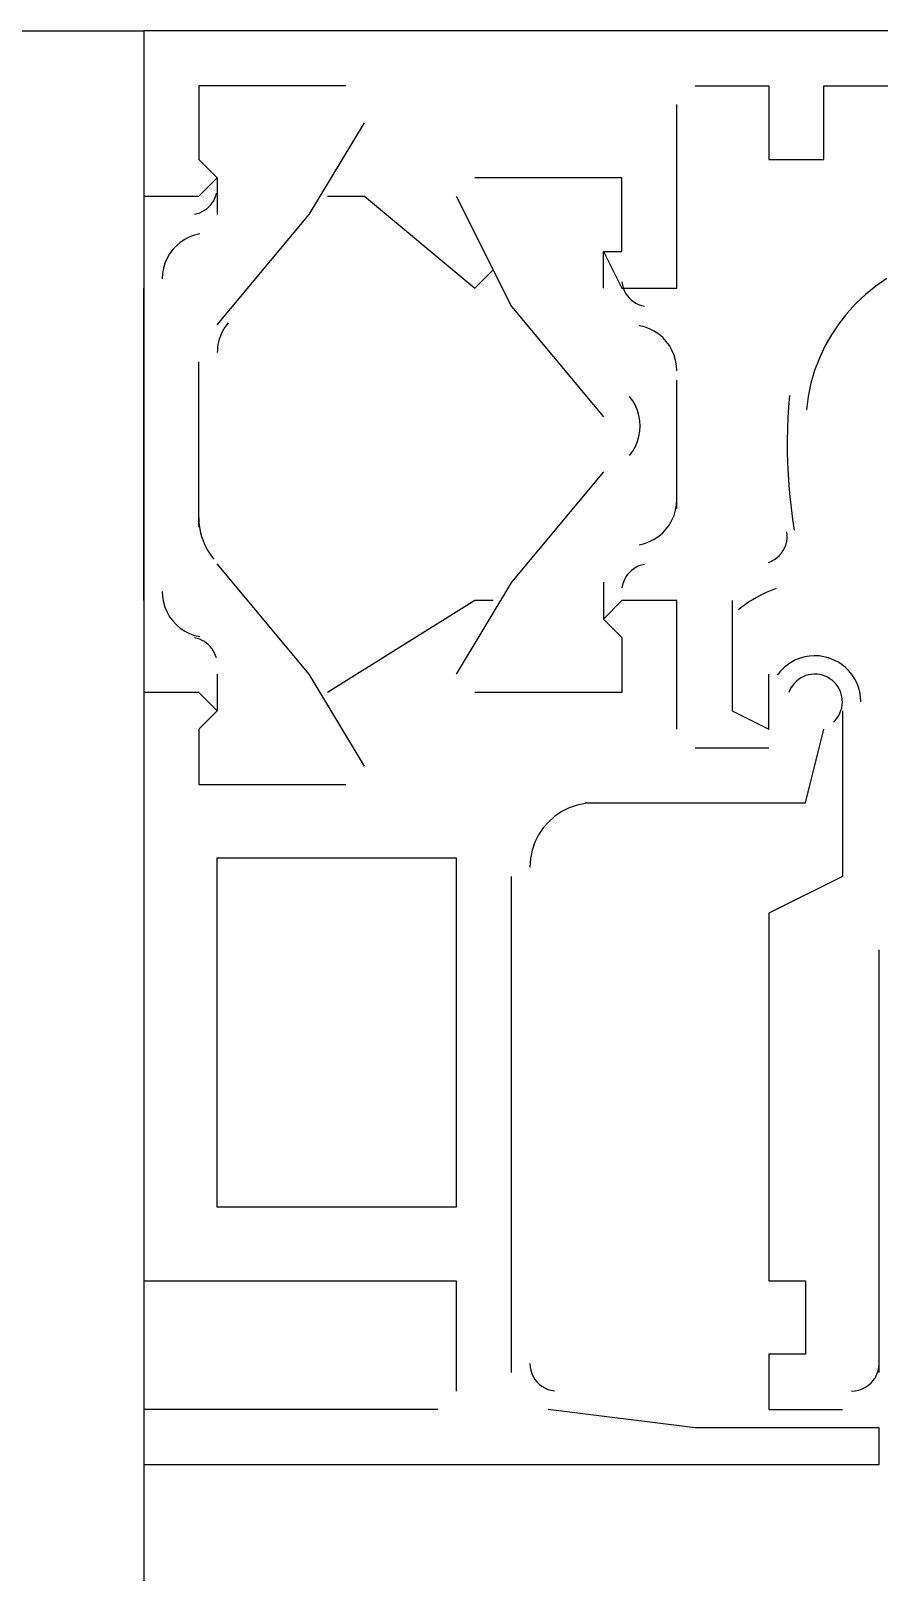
# Model space of a CAD drawing. Header units: millimetres. Extents: x 7649 to 34105, y 3983 to 25377.
# Drawn here: x 8428.32 to 8452.73, y 15815.99 to 15860.36 of the extents above; entities that cross this region are included whole.
import ezdxf

# ---------------------------------------------------------------- set-up
doc = ezdxf.new("R2010")
doc.units = ezdxf.units.MM

msp = doc.modelspace()

# ---------------------------------------------------------------- linework, layer by layer
at = {"layer": 'GEOMETRY', "color": 7}
for p, q in [((8466.49028, 15860.35972), (8431.56528, 15860.35972)), ((8431.56528, 15860.35972), (8431.56528, 15855.59722)), ((8437.38611, 15858.77222), (8433.15278, 15858.77222)), ((8433.15278, 15858.77222), (8433.15278, 15856.65556)), ((8447.44028, 15858.77222), (8449.55694, 15858.77222)), ((8449.55694, 15858.77222), (8449.55694, 15856.65556)), ((8451.14444, 15856.65556), (8451.14444, 15858.77222)), ((8451.14444, 15858.77222), (8455.90694, 15858.77222)), ((8446.91111, 15852.95139), (8446.91111, 15858.24306)), ((8436.32778, 15855.06806), (8437.91528, 15857.71389)), ((8433.15278, 15856.65556), (8433.68194, 15856.12639)), ((8449.55694, 15856.65556), (8451.14444, 15856.65556)), ((8433.15278, 15855.59722), (8433.68194, 15856.12639)), ((8433.68194, 15856.12639), (8433.68194, 15855.06806)), ((8445.32361, 15856.12639), (8441.09028, 15856.12639)), ((8445.32361, 15854.00972), (8445.32361, 15856.12639)), ((8431.56528, 15855.59722), (8433.15278, 15855.59722)), ((8433.43824, 15855.28954), (8433.49065, 15855.345)), ((8433.49065, 15855.345), (8433.5376, 15855.40535)), ((8433.5376, 15855.40535), (8433.57867, 15855.47022)), ((8433.57867, 15855.47022), (8433.61348, 15855.53923)), ((8433.61348, 15855.53923), (8433.64163, 15855.61199)), ((8433.64163, 15855.61199), (8433.66271, 15855.68812)), ((8436.85694, 15855.59722), (8437.91528, 15855.59722)), ((8437.91528, 15855.59722), (8441.09028, 15852.95139)), ((8440.56111, 15855.59722), (8442.14861, 15852.42222)), ((8433.03109, 15855.08103), (8433.10799, 15855.09908)), ((8433.10799, 15855.09908), (8433.18181, 15855.12432)), ((8433.18181, 15855.12432), (8433.25214, 15855.15637)), ((8433.25214, 15855.15637), (8433.31858, 15855.19484)), ((8433.31858, 15855.19484), (8433.38075, 15855.23936)), ((8433.38075, 15855.23936), (8433.43824, 15855.28954)), ((8433.68194, 15851.89306), (8436.32778, 15855.06806)), ((8432.88068, 15854.42532), (8432.74463, 15854.35526)), ((8433.02587, 15854.47972), (8432.88068, 15854.42532)), ((8433.1792, 15854.51728), (8433.02587, 15854.47972)), ((8432.4012, 15854.06304), (8432.31159, 15853.94223)), ((8432.5039, 15854.17294), (8432.4012, 15854.06304)), ((8432.61871, 15854.27074), (8432.5039, 15854.17294)), ((8432.74463, 15854.35526), (8432.61871, 15854.27074)), ((8444.79444, 15854.00972), (8445.32361, 15852.95139)), ((8444.79444, 15852.95139), (8444.79444, 15854.00972)), ((8444.79444, 15854.00972), (8445.32361, 15854.00972)), ((8432.13116, 15853.52618), (8432.10379, 15853.37357)), ((8432.17558, 15853.67261), (8432.13116, 15853.52618)), ((8432.23605, 15853.81169), (8432.17558, 15853.67261)), ((8432.31159, 15853.94223), (8432.23605, 15853.81169)), ((8432.10379, 15853.37357), (8432.09444, 15853.21597)), ((8441.09028, 15852.95139), (8441.61944, 15853.48056)), ((8445.32791, 15853.13348), (8445.3417, 15853.04732)), ((8452.95472, 15853.23095), (8452.63544, 15853.01131)), ((8431.56528, 15843.95556), (8431.56528, 15852.95139)), ((8445.32361, 15852.95139), (8446.91111, 15852.95139)), ((8445.3417, 15853.04732), (8445.36445, 15852.96446)), ((8445.36445, 15852.96446), (8445.39564, 15852.88543)), ((8445.39564, 15852.88543), (8445.43478, 15852.81077)), ((8445.43478, 15852.81077), (8445.48138, 15852.74101)), ((8445.48138, 15852.74101), (8445.53494, 15852.67669)), ((8445.53494, 15852.67669), (8445.59495, 15852.61836)), ((8452.3362, 15852.76963), (8452.05787, 15852.50733)), ((8452.63544, 15853.01131), (8452.3362, 15852.76963)), ((8442.14861, 15852.42222), (8444.79444, 15849.24722)), ((8445.59495, 15852.61836), (8445.66092, 15852.56654)), ((8445.66092, 15852.56654), (8445.73236, 15852.52178)), ((8445.73236, 15852.52178), (8445.80876, 15852.4846)), ((8445.80876, 15852.4846), (8445.88963, 15852.45556)), ((8445.88963, 15852.45556), (8445.97447, 15852.43519)), ((8451.80132, 15852.22583), (8451.56742, 15851.92653)), ((8452.05787, 15852.50733), (8451.80132, 15852.22583)), ((8433.85876, 15851.76003), (8433.82236, 15851.69244)), ((8433.89912, 15851.82556), (8433.85876, 15851.76003)), ((8433.94338, 15851.88884), (8433.89912, 15851.82556)), ((8433.99146, 15851.94968), (8433.94338, 15851.88884)), ((8445.97969, 15851.83388), (8445.82635, 15851.87144)), ((8446.12487, 15851.77948), (8445.97969, 15851.83388)), ((8446.26092, 15851.70943), (8446.12487, 15851.77948)), ((8451.56742, 15851.92653), (8451.35704, 15851.61086)), ((8433.70219, 15851.32989), (8433.69099, 15851.25375)), ((8433.71776, 15851.40506), (8433.70219, 15851.32989)), ((8433.73763, 15851.47909), (8433.71776, 15851.40506)), ((8433.76173, 15851.55178), (8433.73763, 15851.47909)), ((8433.79, 15851.62296), (8433.76173, 15851.55178)), ((8433.82236, 15851.69244), (8433.79, 15851.62296)), ((8446.38684, 15851.62491), (8446.26092, 15851.70943)), ((8446.50165, 15851.52711), (8446.38684, 15851.62491)), ((8446.60436, 15851.41721), (8446.50165, 15851.52711)), ((8446.69397, 15851.2964), (8446.60436, 15851.41721)), ((8451.35704, 15851.61086), (8451.17104, 15851.28024)), ((8433.68422, 15851.17682), (8433.68194, 15851.09931)), ((8433.69099, 15851.25375), (8433.68422, 15851.17682)), ((8446.76951, 15851.16586), (8446.69397, 15851.2964)), ((8446.82998, 15851.02678), (8446.76951, 15851.16586)), ((8446.87439, 15850.88034), (8446.82998, 15851.02678)), ((8446.90177, 15850.72773), (8446.87439, 15850.88034)), ((8451.0103, 15850.93608), (8450.87569, 15850.57979)), ((8451.17104, 15851.28024), (8451.0103, 15850.93608)), ((8433.15278, 15846.07222), (8433.15278, 15850.83472)), ((8446.91111, 15850.57014), (8446.90177, 15850.72773)), ((8450.87569, 15850.57979), (8450.76806, 15850.2128)), ((8446.91111, 15846.60139), (8446.91111, 15850.30556)), ((8450.76806, 15850.2128), (8450.6883, 15849.83651)), ((8445.63783, 15849.70563), (8445.54326, 15849.83302)), ((8445.71521, 15849.57042), (8445.63783, 15849.70563)), ((8445.7754, 15849.42895), (8445.71521, 15849.57042)), ((8450.12523, 15849.53902), (8450.10536, 15849.21512)), ((8450.15209, 15849.86261), (8450.12523, 15849.53902)), ((8450.6883, 15849.83651), (8450.63727, 15849.45235)), ((8445.81839, 15849.28279), (8445.7754, 15849.42895)), ((8445.84418, 15849.1335), (8445.81839, 15849.28279)), ((8445.85278, 15848.98264), (8445.84418, 15849.1335)), ((8450.10536, 15849.21512), (8450.09246, 15848.89101)), ((8445.7754, 15848.53633), (8445.81839, 15848.68249)), ((8445.81839, 15848.68249), (8445.84418, 15848.83178)), ((8445.84418, 15848.83178), (8445.85278, 15848.98264)), ((8450.09246, 15848.89101), (8450.08654, 15848.56682)), ((8445.54326, 15848.13226), (8445.63783, 15848.25965)), ((8445.63783, 15848.25965), (8445.71521, 15848.39486)), ((8445.71521, 15848.39486), (8445.7754, 15848.53633)), ((8450.08654, 15848.56682), (8450.08759, 15848.24264)), ((8450.08759, 15848.24264), (8450.0956, 15847.9186)), ((8450.0956, 15847.9186), (8450.11058, 15847.59481)), ((8444.79444, 15847.65972), (8442.14861, 15844.48472)), ((8450.11058, 15847.59481), (8450.13251, 15847.27138)), ((8450.13251, 15847.27138), (8450.1614, 15846.94842)), ((8450.1614, 15846.94842), (8450.19724, 15846.62604)), ((8446.82998, 15846.40933), (8446.87439, 15846.55577)), ((8446.87439, 15846.55577), (8446.90177, 15846.70838)), ((8446.90177, 15846.70838), (8446.91111, 15846.86597)), ((8450.19724, 15846.62604), (8450.24002, 15846.30436)), ((8433.15278, 15846.33681), (8433.15596, 15846.22828)), ((8433.15596, 15846.22828), (8433.16544, 15846.12059)), ((8433.16544, 15846.12059), (8433.18112, 15846.01399)), ((8433.18112, 15846.01399), (8433.20292, 15845.90875)), ((8446.50165, 15845.909), (8446.60436, 15846.0189)), ((8446.60436, 15846.0189), (8446.69397, 15846.13971)), ((8446.69397, 15846.13971), (8446.76951, 15846.27025)), ((8446.76951, 15846.27025), (8446.82998, 15846.40933)), ((8450.24002, 15846.30436), (8450.28975, 15845.98349)), ((8433.20292, 15845.90875), (8433.23074, 15845.80511)), ((8433.23074, 15845.80511), (8433.26448, 15845.70334)), ((8433.26448, 15845.70334), (8433.30405, 15845.60369)), ((8433.30405, 15845.60369), (8433.34936, 15845.50642)), ((8445.82635, 15845.56467), (8445.97969, 15845.60223)), ((8445.97969, 15845.60223), (8446.12487, 15845.65663)), ((8446.12487, 15845.65663), (8446.26092, 15845.72668)), ((8446.26092, 15845.72668), (8446.38684, 15845.8112)), ((8446.38684, 15845.8112), (8446.50165, 15845.909)), ((8450.01591, 15845.48123), (8450.04873, 15845.56671)), ((8450.04873, 15845.56671), (8450.07158, 15845.65592)), ((8450.07158, 15845.65592), (8450.08397, 15845.74802)), ((8450.08541, 15845.84221), (8450.0754, 15845.93764)), ((8450.08397, 15845.74802), (8450.08541, 15845.84221)), ((8433.34936, 15845.50642), (8433.40032, 15845.41179)), ((8433.40032, 15845.41179), (8433.45682, 15845.32005)), ((8433.45682, 15845.32005), (8433.51878, 15845.23146)), ((8433.51878, 15845.23146), (8433.58611, 15845.14628)), ((8449.63722, 15845.09267), (8449.71951, 15845.1385)), ((8449.71951, 15845.1385), (8449.79479, 15845.19301)), ((8449.79479, 15845.19301), (8449.86256, 15845.25535)), ((8449.86256, 15845.25535), (8449.92233, 15845.32472)), ((8449.92233, 15845.32472), (8449.97361, 15845.40029)), ((8449.97361, 15845.40029), (8450.01591, 15845.48123)), ((8436.32778, 15841.83889), (8433.68194, 15845.01389)), ((8445.48934, 15844.70557), (8445.44255, 15844.63814)), ((8445.5427, 15844.76768), (8445.48934, 15844.70557)), ((8445.60216, 15844.82398), (8445.5427, 15844.76768)), ((8445.66726, 15844.87397), (8445.60216, 15844.82398)), ((8445.7375, 15844.91716), (8445.66726, 15844.87397)), ((8445.81244, 15844.95304), (8445.7375, 15844.91716)), ((8445.89158, 15844.98113), (8445.81244, 15844.95304)), ((8445.97447, 15845.00092), (8445.89158, 15844.98113)), ((8449.54841, 15845.05632), (8449.63722, 15845.09267)), ((8432.09444, 15844.22014), (8432.10379, 15844.06254)), ((8442.14861, 15844.48472), (8440.56111, 15841.83889)), ((8444.79444, 15844.48472), (8444.79444, 15843.42639)), ((8445.34636, 15844.4089), (8445.33059, 15844.32515)), ((8445.37059, 15844.48931), (8445.34636, 15844.4089)), ((8445.40281, 15844.56588), (8445.37059, 15844.48931)), ((8445.44255, 15844.63814), (8445.40281, 15844.56588)), ((8449.57432, 15844.22732), (8449.47825, 15844.18619)), ((8449.67169, 15844.26555), (8449.57432, 15844.22732)), ((8449.77029, 15844.30084), (8449.67169, 15844.26555)), ((8432.10379, 15844.06254), (8432.13116, 15843.90994)), ((8432.13116, 15843.90994), (8432.17558, 15843.7635)), ((8432.17558, 15843.7635), (8432.23605, 15843.62442)), ((8441.09028, 15843.95556), (8436.85694, 15841.30972)), ((8441.61944, 15843.95556), (8441.09028, 15843.95556)), ((8445.32361, 15843.95556), (8444.79444, 15843.42639)), ((8446.91111, 15843.95556), (8445.32361, 15843.95556)), ((8446.91111, 15840.25139), (8446.91111, 15843.95556)), ((8448.49861, 15843.95556), (8448.49861, 15840.78056)), ((8448.84731, 15843.81993), (8448.76387, 15843.75684)), ((8448.93255, 15843.8804), (8448.84731, 15843.81993)), ((8449.01952, 15843.93821), (8448.93255, 15843.8804)), ((8449.10817, 15843.99333), (8449.01952, 15843.93821)), ((8449.19843, 15844.04573), (8449.10817, 15843.99333)), ((8449.29024, 15844.09536), (8449.19843, 15844.04573)), ((8449.38353, 15844.14219), (8449.29024, 15844.09536)), ((8449.47825, 15844.18619), (8449.38353, 15844.14219)), ((8432.23605, 15843.62442), (8432.31159, 15843.49388)), ((8432.31159, 15843.49388), (8432.4012, 15843.37307)), ((8432.4012, 15843.37307), (8432.5039, 15843.26317)), ((8444.79444, 15843.42639), (8445.32361, 15842.89722)), ((8448.76387, 15843.75684), (8448.6823, 15843.69117)), ((8432.5039, 15843.26317), (8432.61871, 15843.16537)), ((8432.61871, 15843.16537), (8432.74463, 15843.08085)), ((8432.74463, 15843.08085), (8432.88068, 15843.0108)), ((8432.88068, 15843.0108), (8433.02587, 15842.9564)), ((8433.02587, 15842.9564), (8433.1792, 15842.91883)), ((8433.10558, 15842.86688), (8433.03109, 15842.88425)), ((8445.32361, 15842.89722), (8445.32361, 15841.30972)), ((8433.17723, 15842.84275), (8433.10558, 15842.86688)), ((8433.24566, 15842.8122), (8433.17723, 15842.84275)), ((8433.31051, 15842.77557), (8433.24566, 15842.8122)), ((8433.3714, 15842.7332), (8433.31051, 15842.77557)), ((8433.42797, 15842.68543), (8433.3714, 15842.7332)), ((8433.47986, 15842.63261), (8433.42797, 15842.68543)), ((8433.52668, 15842.57507), (8433.47986, 15842.63261)), ((8433.56808, 15842.51315), (8433.52668, 15842.57507)), ((8433.60369, 15842.44721), (8433.56808, 15842.51315)), ((8433.63313, 15842.37758), (8433.60369, 15842.44721)), ((8433.65604, 15842.30459), (8433.63313, 15842.37758)), ((8449.98417, 15842.01883), (8449.88579, 15841.91809)), ((8450.0915, 15842.1076), (8449.98417, 15842.01883)), ((8450.20668, 15842.18403), (8450.0915, 15842.1076)), ((8450.32861, 15842.24775), (8450.20668, 15842.18403)), ((8450.4562, 15842.29838), (8450.32861, 15842.24775)), ((8450.58833, 15842.33555), (8450.4562, 15842.29838)), ((8450.72391, 15842.35889), (8450.58833, 15842.33555)), ((8450.86185, 15842.36802), (8450.72391, 15842.35889)), ((8451.00102, 15842.36258), (8450.86185, 15842.36802)), ((8451.14035, 15842.3422), (8451.00102, 15842.36258)), ((8451.27873, 15842.30649), (8451.14035, 15842.3422)), ((8451.41247, 15842.25615), (8451.27873, 15842.30649)), ((8451.53819, 15842.19272), (8451.41247, 15842.25615)), ((8451.65519, 15842.11715), (8451.53819, 15842.19272)), ((8451.76279, 15842.03038), (8451.65519, 15842.11715)), ((8451.86031, 15841.93333), (8451.76279, 15842.03038)), ((8433.68194, 15841.83889), (8433.68194, 15840.78056)), ((8437.91528, 15839.19306), (8436.32778, 15841.83889)), ((8449.55694, 15840.25139), (8449.55694, 15841.83889)), ((8449.88579, 15841.91809), (8449.79746, 15841.80574)), ((8450.29527, 15841.58211), (8450.2445, 15841.52097)), ((8450.35164, 15841.63762), (8450.29527, 15841.58211)), ((8450.41312, 15841.68716), (8450.35164, 15841.63762)), ((8450.4792, 15841.73036), (8450.41312, 15841.68716)), ((8450.5494, 15841.76686), (8450.4792, 15841.73036)), ((8450.62321, 15841.7963), (8450.5494, 15841.76686)), ((8450.70015, 15841.81832), (8450.62321, 15841.7963)), ((8450.77972, 15841.83257), (8450.70015, 15841.81832)), ((8450.86142, 15841.83868), (8450.77972, 15841.83257)), ((8450.94332, 15841.83637), (8450.86142, 15841.83868)), ((8451.02346, 15841.82583), (8450.94332, 15841.83637)), ((8451.10134, 15841.80741), (8451.02346, 15841.82583)), ((8451.17644, 15841.78143), (8451.10134, 15841.80741)), ((8451.24826, 15841.74823), (8451.17644, 15841.78143)), ((8451.31628, 15841.70815), (8451.24826, 15841.74823)), ((8451.37999, 15841.66152), (8451.31628, 15841.70815)), ((8451.43888, 15841.60868), (8451.37999, 15841.66152)), ((8451.49244, 15841.54997), (8451.43888, 15841.60868)), ((8451.54016, 15841.48572), (8451.49244, 15841.54997)), ((8451.94705, 15841.82695), (8451.86031, 15841.93333)), ((8452.02233, 15841.71217), (8451.94705, 15841.82695)), ((8452.08546, 15841.58993), (8452.02233, 15841.71217)), ((8452.13576, 15841.46117), (8452.08546, 15841.58993)), ((8433.15278, 15841.30972), (8431.56528, 15841.30972)), ((8431.56528, 15841.30972), (8431.56528, 15824.37639)), ((8433.68194, 15840.78056), (8433.15278, 15841.30972)), ((8445.32361, 15841.30972), (8441.09028, 15841.30972)), ((8450.16172, 15841.38329), (8450.13071, 15841.30745)), ((8450.19981, 15841.45458), (8450.16172, 15841.38329)), ((8450.2445, 15841.52097), (8450.19981, 15841.45458)), ((8451.58152, 15841.41628), (8451.54016, 15841.48572)), ((8451.61602, 15841.34196), (8451.58152, 15841.41628)), ((8451.64272, 15841.26451), (8451.61602, 15841.34196)), ((8451.66109, 15841.18579), (8451.64272, 15841.26451)), ((8451.67129, 15841.10641), (8451.66109, 15841.18579)), ((8451.67343, 15841.02697), (8451.67129, 15841.10641)), ((8452.17253, 15841.32683), (8452.13576, 15841.46117)), ((8452.1951, 15841.18784), (8452.17253, 15841.32683)), ((8452.20278, 15841.04514), (8452.1951, 15841.18784)), ((8433.68194, 15840.78056), (8433.15278, 15840.25139)), ((8448.49861, 15840.78056), (8449.55694, 15840.25139)), ((8451.56814, 15840.6497), (8451.60422, 15840.72051)), ((8451.60422, 15840.72051), (8451.63292, 15840.79424)), ((8451.63292, 15840.79424), (8451.65411, 15840.87029)), ((8451.65411, 15840.87029), (8451.66766, 15840.94807)), ((8451.66766, 15840.94807), (8451.67343, 15841.02697)), ((8451.67361, 15840.78056), (8451.67361, 15836.01806)), ((8433.15278, 15840.25139), (8433.15278, 15838.66389)), ((8450.61528, 15838.13472), (8451.14444, 15840.25139)), ((8451.41701, 15840.46075), (8451.4744, 15840.51922)), ((8451.4744, 15840.51922), (8451.52483, 15840.5824)), ((8451.52483, 15840.5824), (8451.56814, 15840.6497)), ((8447.44028, 15839.72222), (8449.55694, 15839.72222)), ((8433.15278, 15838.66389), (8437.38611, 15838.66389)), ((8444.0375, 15838.06856), (8443.80895, 15837.98918)), ((8444.27854, 15838.11781), (8444.0375, 15838.06856)), ((8444.26528, 15838.13472), (8450.61528, 15838.13472)), ((8444.52986, 15838.13472), (8444.27854, 15838.11781)), ((8443.22024, 15837.59226), (8443.06368, 15837.41439)), ((8443.39811, 15837.74882), (8443.22024, 15837.59226)), ((8443.59508, 15837.88186), (8443.39811, 15837.74882)), ((8443.80895, 15837.98918), (8443.59508, 15837.88186)), ((8442.93064, 15837.21742), (8442.82332, 15837.00355)), ((8443.06368, 15837.41439), (8442.93064, 15837.21742)), ((8442.74394, 15836.775), (8442.69469, 15836.53396)), ((8442.82332, 15837.00355), (8442.74394, 15836.775)), ((8442.69469, 15836.53396), (8442.67778, 15836.28264)), ((8442.14861, 15821.73056), (8442.14861, 15836.01806)), ((8451.67361, 15836.01806), (8449.55694, 15834.95972)), ((8449.55694, 15834.95972), (8449.55694, 15824.37639)), ((8452.73194, 15821.73056), (8452.73194, 15833.90139)), ((8431.56528, 15824.37639), (8440.56111, 15824.37639)), ((8440.56111, 15824.37639), (8440.56111, 15821.20139)), ((8449.55694, 15824.37639), (8450.61528, 15824.37639)), ((8450.61528, 15824.37639), (8450.61528, 15822.25972)), ((8450.61528, 15822.25972), (8449.55694, 15822.25972)), ((8449.55694, 15822.25972), (8449.55694, 15820.67222)), ((8442.67778, 15821.99514), (8442.68407, 15821.89487)), ((8442.68407, 15821.89487), (8442.70247, 15821.79817)), ((8442.70247, 15821.79817), (8442.73223, 15821.70583)), ((8442.73223, 15821.70583), (8442.77263, 15821.61869)), ((8442.77263, 15821.61869), (8442.82293, 15821.53753)), ((8452.56656, 15821.5101), (8452.62357, 15821.59452)), ((8452.62357, 15821.59452), (8452.66957, 15821.68617)), ((8452.66957, 15821.68617), (8452.70359, 15821.78413)), ((8452.70359, 15821.78413), (8452.7247, 15821.88743)), ((8452.7247, 15821.88743), (8452.73194, 15821.99514)), ((8442.82293, 15821.53753), (8442.8824, 15821.46319)), ((8442.8824, 15821.46319), (8442.95031, 15821.39646)), ((8442.95031, 15821.39646), (8443.02592, 15821.33816)), ((8443.02592, 15821.33816), (8443.10851, 15821.28911)), ((8443.10851, 15821.28911), (8443.19733, 15821.25011)), ((8443.19733, 15821.25011), (8443.29167, 15821.22197)), ((8443.29167, 15821.22197), (8443.39077, 15821.20551)), ((8451.93819, 15821.20139), (8452.0459, 15821.20863)), ((8452.0459, 15821.20863), (8452.14921, 15821.22974)), ((8452.14921, 15821.22974), (8452.24716, 15821.26377)), ((8452.24716, 15821.26377), (8452.33882, 15821.30976)), ((8452.33882, 15821.30976), (8452.42323, 15821.36678)), ((8452.42323, 15821.36678), (8452.49946, 15821.43387)), ((8452.49946, 15821.43387), (8452.56656, 15821.5101)), ((8440.03194, 15820.67222), (8431.56528, 15820.67222)), ((8431.56528, 15820.67222), (8431.56528, 15819.08472)), ((8447.44028, 15820.14306), (8443.20694, 15820.67222)), ((8449.55694, 15820.67222), (8451.67361, 15820.67222)), ((8452.73194, 15820.14306), (8447.44028, 15820.14306)), ((8452.73194, 15819.08472), (8452.73194, 15820.14306)), ((8431.56528, 15819.08472), (8452.73194, 15819.08472))]:
    msp.add_line(p, q, dxfattribs=at)
at = {"layer": 'RECTANGLES', "color": 7}
for p, q in [((8281.81111, 15860.35972), (8431.56528, 15860.35972)), ((8431.56528, 15860.35972), (8431.56528, 15810.61806)), ((8433.68194, 15836.54722), (8440.56111, 15836.54722)), ((8433.68194, 15826.49306), (8433.68194, 15836.54722)), ((8440.56111, 15836.54722), (8440.56111, 15826.49306)), ((8440.56111, 15826.49306), (8433.68194, 15826.49306))]:
    msp.add_line(p, q, dxfattribs=at)

doc.saveas('drawing.dxf')
